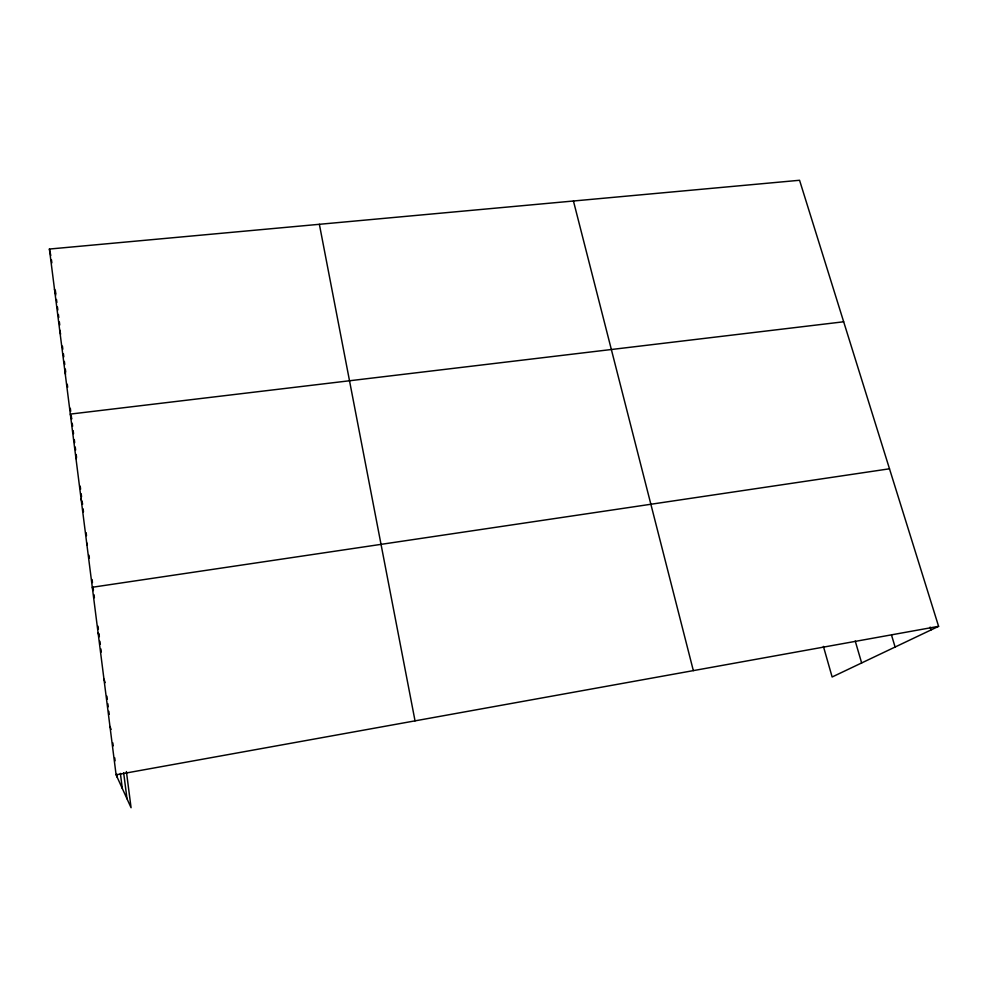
<?xml version="1.0" encoding="UTF-8"?>
<svg xmlns="http://www.w3.org/2000/svg" width="988" height="988" viewBox="0 0 988 988"><rect width="100%" height="100%" fill="white"/><g stroke="black" fill="none" stroke-linecap="round" stroke-linejoin="round"><path stroke-width="1.48" d="M126.402 771.542L131.071 807.727L116.102 774.827L49.4 249.05L799.564 180.273L938.6 626.343L832.131 676.99L823.412 646.387M116.102 774.827L938.6 626.343M889.496 468.794L92.304 587.267L93.292 590.602M843.666 321.779L70.333 414.096L71.544 419.06M109.964 726.489L111.113 729.428M103.962 679.139L105.173 682.609M98.071 632.74L99.343 636.704L98.961 633.716M930.14 627.084L931.029 629.949M891.571 635.272L895.103 647.041M855.238 641.051L861.647 662.96M86.648 542.684L87.339 545.154M81.102 498.989L82.523 504.349L82.14 501.324M573.435 200.996L693.341 670.617M75.668 456.123L76.409 459.025M64.949 371.624L65.566 374.267M59.663 329.967L60.626 334.166M54.488 289.126L55.797 295.017M49.4 249.05L50.796 255.497M319.371 224.301L415.034 720.857M123.648 772.777L126.995 798.761M120.375 773.382L122.302 788.449M51.462 259.832L51.858 262.894M55.353 290.386L55.736 293.436M56.501 299.488L56.884 302.489M57.452 306.984L57.835 309.985M58.403 314.48L58.786 317.481M59.366 321.977L59.737 324.978M62.429 346.146L62.812 349.196M63.405 353.778L63.788 356.841M64.368 361.423L64.763 364.473M65.344 369.067L65.727 372.118M67.27 384.246L67.653 387.247M70.321 408.279L70.704 411.28M71.272 415.787L71.655 418.801M72.223 423.272L72.606 426.248M73.174 430.706L73.544 433.683M74.31 439.623L74.68 442.599M75.249 447.058L75.631 450.034M76.187 454.492L76.57 457.469M80.213 486.17L80.596 489.196M81.177 493.741L81.559 496.779M83.091 508.832L83.474 511.809M86.129 532.693L86.499 535.681M88.982 555.219L89.377 558.257M92.082 579.548L92.464 582.599M93.045 587.156L93.428 590.194M94.008 594.714L94.391 597.715M98.01 626.207L98.392 629.208M99.924 641.298L100.307 644.361M100.9 648.943L101.282 652.006M106.902 696.194L107.284 699.22M107.853 703.752L108.235 706.778M108.816 711.298L109.199 714.324M112.83 742.877L113.2 745.854M114.719 757.808L115.102 760.797M116.806 774.234L117.189 777.223"/></g></svg>
